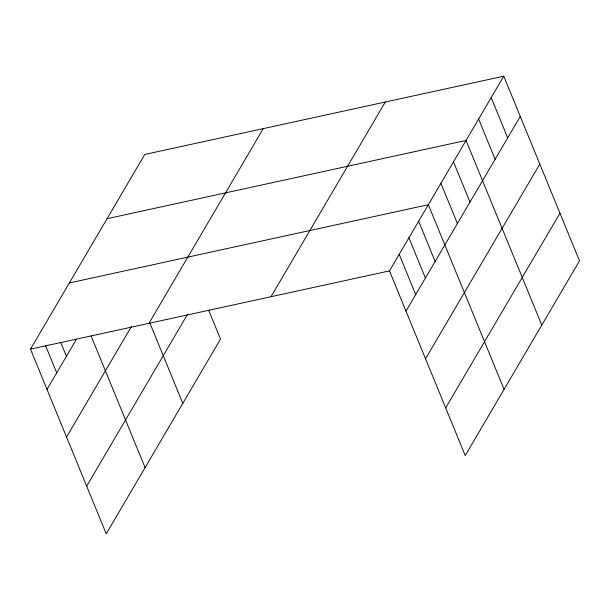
<?xml version="1.0" encoding="UTF-8"?>
<svg xmlns="http://www.w3.org/2000/svg" width="610" height="610" viewBox="0 0 610 610"><rect width="100%" height="100%" fill="white"/><g stroke="black" fill="none" stroke-linecap="round" stroke-linejoin="round"><path stroke-width="0.91" d="M208.643 310.162L220.515 339.099L106.231 533.811L30.5 349.149L144.776 154.444L503.768 76.189L579.5 260.851L465.224 455.556L389.485 270.901L503.768 76.189M47 389.386L76.143 339.739M66.551 437.05L131.478 326.426M148.97 323.323L263.245 128.619M86.689 486.147L187.461 314.447M271.023 296.719L385.299 102.015M405.993 311.138L520.269 116.426M425.536 358.794L539.812 164.09M445.674 407.899L559.957 213.195M107.063 218.693L466.055 140.445L541.787 325.107M69.357 282.948L428.342 204.701L504.074 389.355M30.5 349.149L389.485 270.901M491.195 97.608L507.695 137.845M478.621 119.026L495.129 159.263M453.482 161.863L469.99 202.101M440.916 183.282L457.416 223.519M418.628 221.247L435.128 261.484M408.913 237.801L425.422 278.038M399.199 254.347L415.707 294.584M149.946 323.254L182.802 403.355M91.096 335.95L145.088 467.611M60.687 342.294L66.429 356.286M45.597 345.717L56.715 372.84"/></g></svg>
